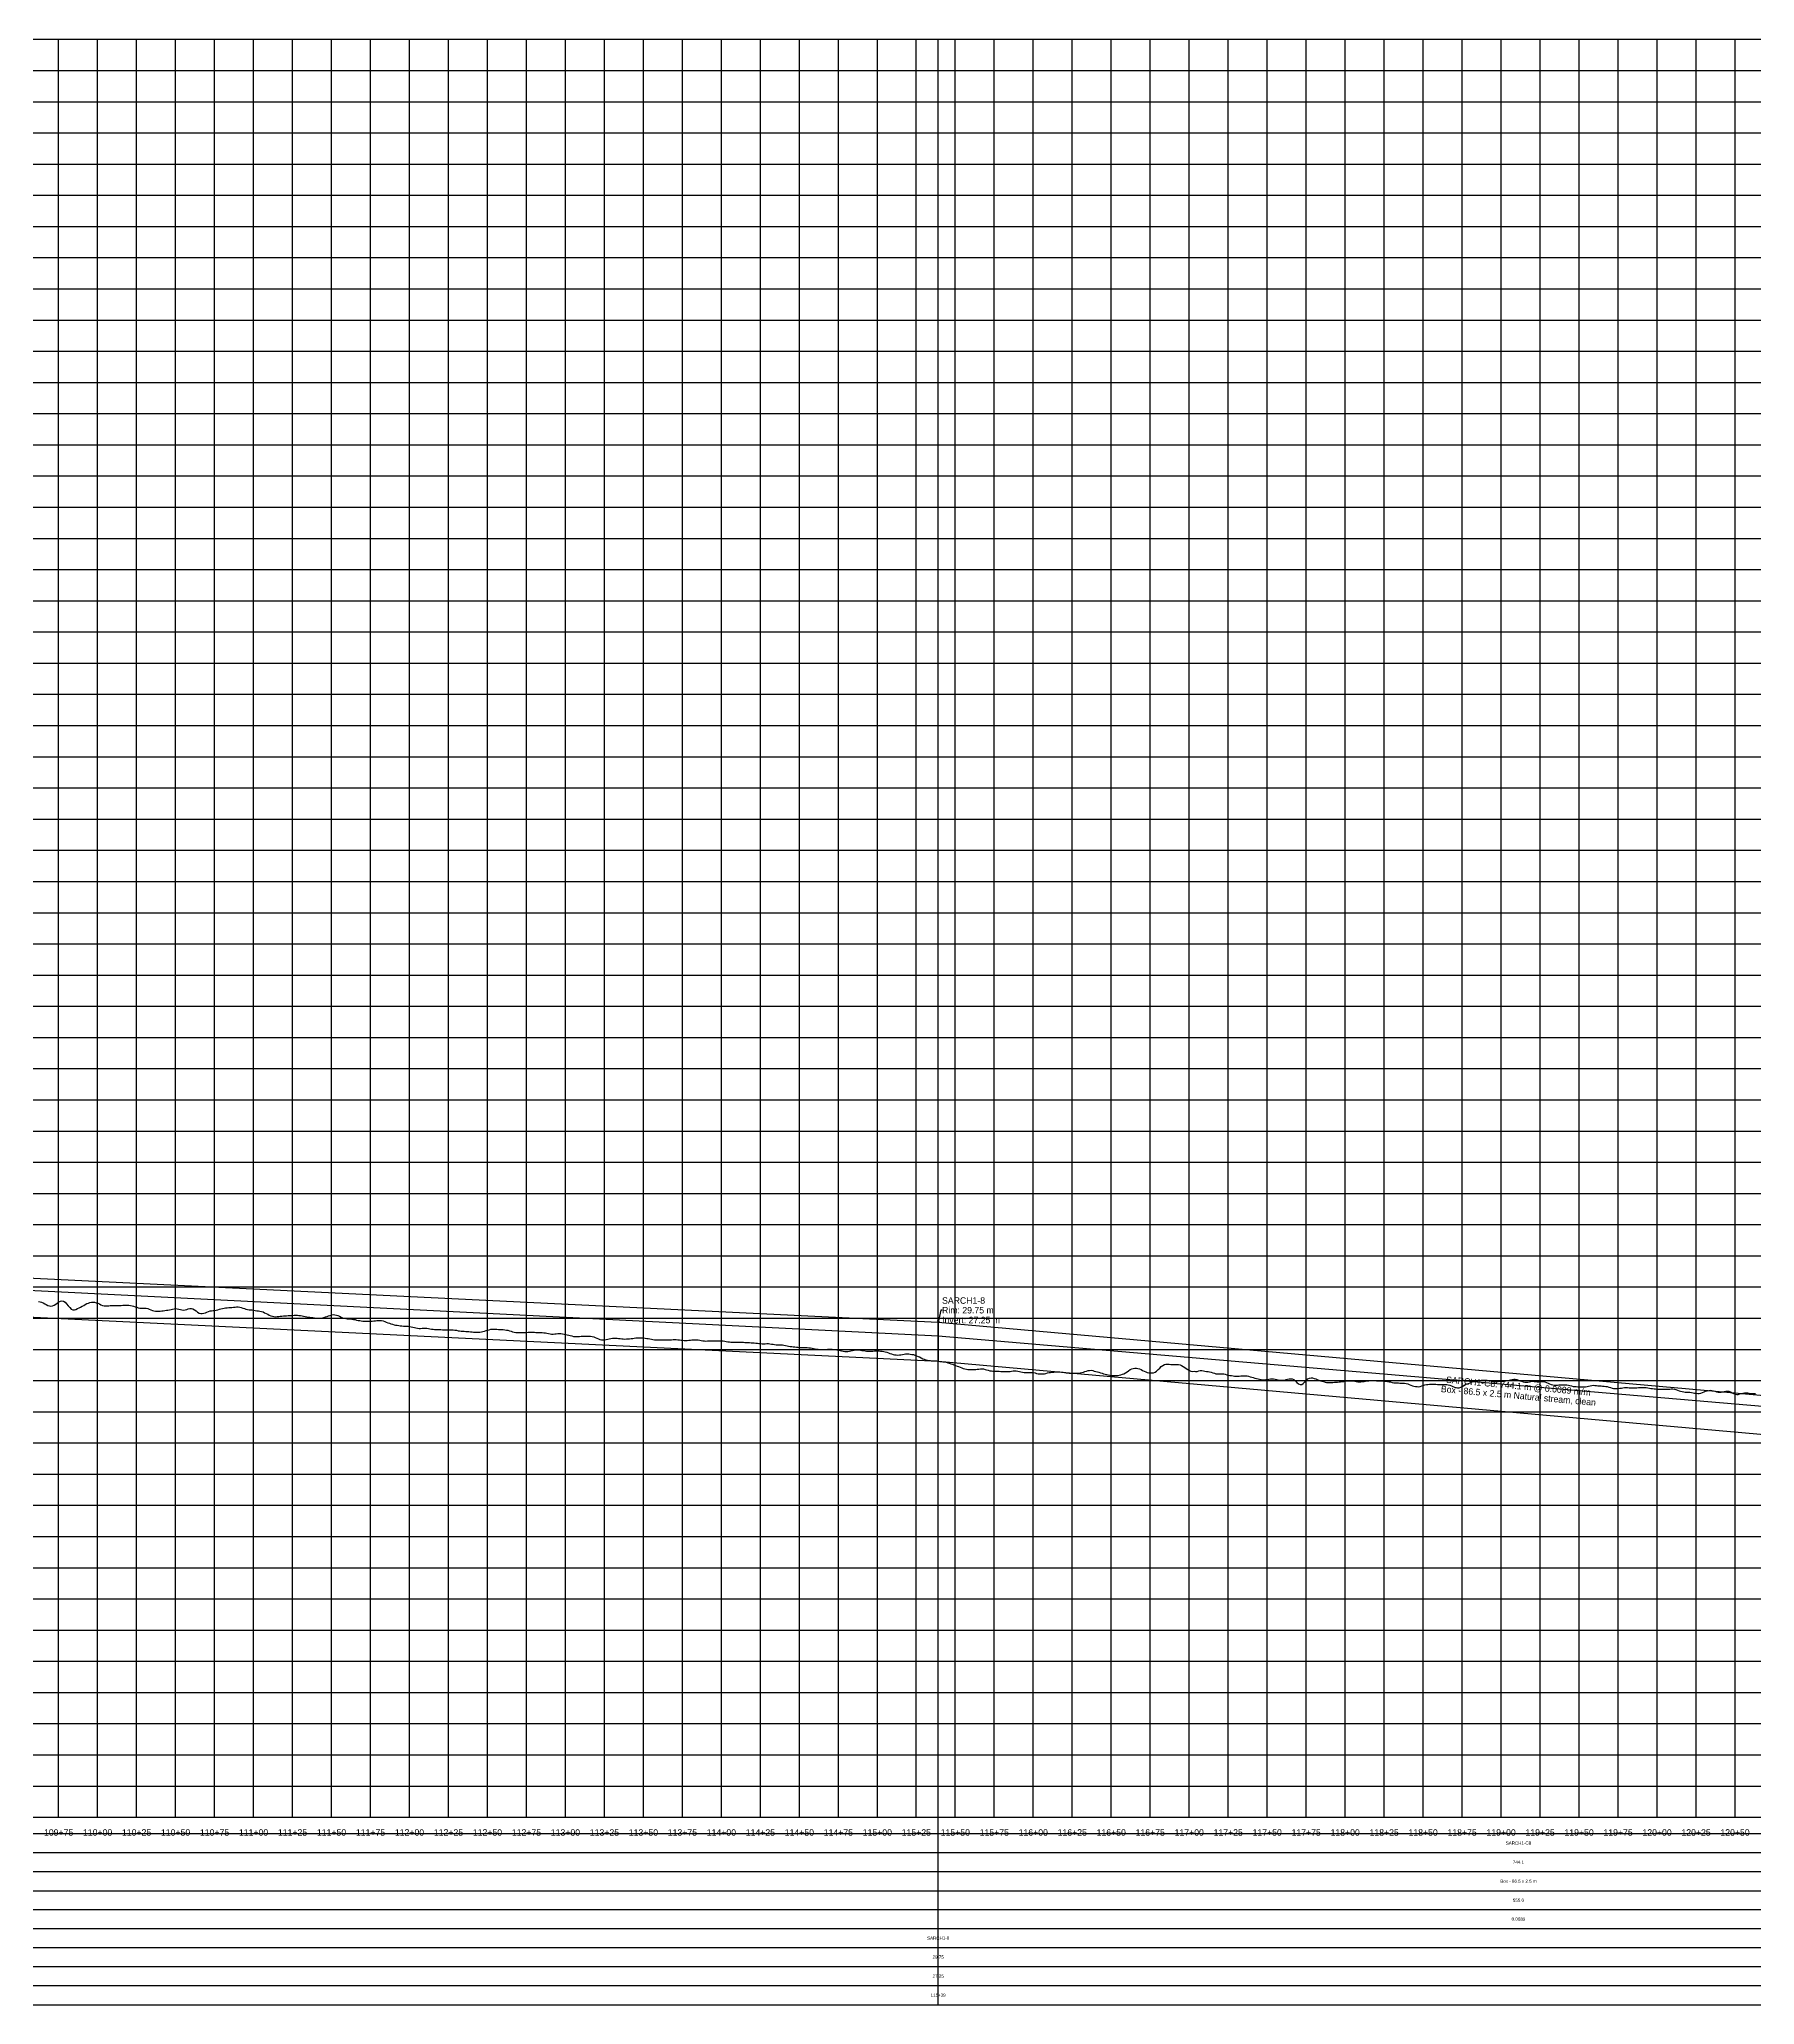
# Model space of a CAD drawing. Extents: x -64 to 17591, y -140 to 1126.
# Drawn here: x 10963 to 12063, y -140 to 1120 of the extents above; entities that cross this region are included whole.
import ezdxf
from ezdxf.enums import TextEntityAlignment as Align

# ---------------------------------------------------------------- set-up
doc = ezdxf.new("R2010")
doc.units = 0
for name, color, linetype in [('Annotation', 7, 'Continuous'), ('Annotation_Table', 254, 'Continuous'), ('Crown', 7, 'Continuous'), ('Grid', 254, 'Continuous'), ('Grid_Text', 7, 'Continuous'), ('Ground_Elevation', 3, 'Continuous'), ('Hydraulic_Grade', 5, 'Continuous'), ('Invert', 7, 'Continuous'), ('Structure', 7, 'Continuous')]:
    doc.layers.add(name, color=color, linetype=linetype)

msp = doc.modelspace()

# ---------------------------------------------------------------- linework, layer by layer
at = {"layer": 'Annotation', "color": 0}
msp.add_lwpolyline([(11541.5, 305.1), (11540.7, 305.1), (11539, 297.5)], dxfattribs=at)
msp.add_lwpolyline([(11539, 297.5), (11538.8, 298.4), (11539.6, 298.3)], close=True, dxfattribs=at)
at = {"layer": 'Annotation_Table', "color": 254}
for points in [[(11539, -140.2), (11539, 1120)], [(-25, -30.5), (17575, -30.5)], [(-25, -42.7), (17575, -42.7)], [(-25, -54.9), (17575, -54.9)], [(-25, -67.1), (17575, -67.1)], [(-25, -79.2), (17575, -79.2)], [(-25, -91.4), (17575, -91.4)], [(-25, -103.6), (17575, -103.6)], [(-25, -115.8), (17575, -115.8)], [(-25, -128), (17575, -128)], [(-25, -140.2), (17575, -140.2)]]:
    msp.add_lwpolyline(points, dxfattribs=at)
at = {"layer": 'Crown', "color": 0}
for points in [[(9865, 378.9), (11539, 297.5)], [(11539, 297.5), (11539, 297.5)], [(11539, 297.5), (12283.1, 231.3)]]:
    msp.add_lwpolyline(points, dxfattribs=at)
at = {"layer": 'Grid', "color": 254}
for points in [[(-25, 1120), (17575, 1120)], [(10975, -20), (10975, 1120)], [(11000, -20), (11000, 1120)], [(11025, -20), (11025, 1120)], [(11050, -20), (11050, 1120)], [(11075, -20), (11075, 1120)], [(11100, -20), (11100, 1120)], [(11125, -20), (11125, 1120)], [(11150, -20), (11150, 1120)], [(11175, -20), (11175, 1120)], [(11200, -20), (11200, 1120)], [(11225, -20), (11225, 1120)], [(11250, -20), (11250, 1120)], [(11275, -20), (11275, 1120)], [(11300, -20), (11300, 1120)], [(11325, -20), (11325, 1120)], [(11350, -20), (11350, 1120)], [(11375, -20), (11375, 1120)], [(11400, -20), (11400, 1120)], [(11425, -20), (11425, 1120)], [(11450, -20), (11450, 1120)], [(11475, -20), (11475, 1120)], [(11500, -20), (11500, 1120)], [(11525, -20), (11525, 1120)], [(11550, -20), (11550, 1120)], [(11575, -20), (11575, 1120)], [(11600, -20), (11600, 1120)], [(11625, -20), (11625, 1120)], [(11650, -20), (11650, 1120)], [(11675, -20), (11675, 1120)], [(11700, -20), (11700, 1120)], [(11725, -20), (11725, 1120)], [(11750, -20), (11750, 1120)], [(11775, -20), (11775, 1120)], [(11800, -20), (11800, 1120)], [(11825, -20), (11825, 1120)], [(11850, -20), (11850, 1120)], [(11875, -20), (11875, 1120)], [(11900, -20), (11900, 1120)], [(11925, -20), (11925, 1120)], [(11950, -20), (11950, 1120)], [(11975, -20), (11975, 1120)], [(12000, -20), (12000, 1120)], [(12025, -20), (12025, 1120)], [(12050, -20), (12050, 1120)], [(-25, 1100), (17575, 1100)], [(-25, 1080), (17575, 1080)], [(-25, 1060), (17575, 1060)], [(-25, 1040), (17575, 1040)], [(-25, 1020), (17575, 1020)], [(-25, 1000), (17575, 1000)], [(-25, 980), (17575, 980)], [(-25, 960), (17575, 960)], [(-25, 940), (17575, 940)], [(-25, 920), (17575, 920)], [(-25, 900), (17575, 900)], [(-25, 880), (17575, 880)], [(-25, 860), (17575, 860)], [(-25, 840), (17575, 840)], [(-25, 820), (17575, 820)], [(-25, 800), (17575, 800)], [(-25, 780), (17575, 780)], [(-25, 760), (17575, 760)], [(-25, 740), (17575, 740)], [(-25, 720), (17575, 720)], [(-25, 700), (17575, 700)], [(-25, 680), (17575, 680)], [(-25, 660), (17575, 660)], [(-25, 640), (17575, 640)], [(-25, 620), (17575, 620)], [(-25, 600), (17575, 600)], [(-25, 580), (17575, 580)], [(-25, 560), (17575, 560)], [(-25, 540), (17575, 540)], [(-25, 520), (17575, 520)], [(-25, 500), (17575, 500)], [(-25, 480), (17575, 480)], [(-25, 460), (17575, 460)], [(-25, 440), (17575, 440)], [(-25, 420), (17575, 420)], [(-25, 400), (17575, 400)], [(-25, 380), (17575, 380)], [(-25, 360), (17575, 360)], [(-25, 340), (17575, 340)], [(-25, 320), (17575, 320)], [(-25, 300), (17575, 300)], [(-25, 280), (17575, 280)], [(-25, 260), (17575, 260)], [(-25, 240), (17575, 240)], [(-25, 220), (17575, 220)], [(-25, 200), (17575, 200)], [(-25, 180), (17575, 180)], [(-25, 160), (17575, 160)], [(-25, 140), (17575, 140)], [(-25, 120), (17575, 120)], [(-25, 100), (17575, 100)], [(-25, 80), (17575, 80)], [(-25, 60), (17575, 60)], [(-25, 40), (17575, 40)], [(-25, 20), (17575, 20)], [(-25, 0), (17575, 0)], [(-25, -20), (17575, -20)]]:
    msp.add_lwpolyline(points, dxfattribs=at)
at = {"layer": 'Ground_Elevation', "color": 3}
msp.add_lwpolyline([(10962.1, 310.7), (10963.1, 310.5), (10964.1, 310.2), (10965.1, 309.8), (10966.1, 309.2), (10967.1, 308.7), (10968.1, 308.2), (10969.1, 307.8), (10970.1, 307.7), (10971.1, 307.9), (10972.1, 308.3), (10973.1, 308.9), (10974.1, 309.7), (10975.1, 310.5), (10976.1, 310.9), (10977.1, 311.1), (10978.1, 310.8), (10979.1, 310.2), (10980.1, 309.2), (10981.1, 308), (10982.1, 306.8), (10983.1, 305.8), (10984.1, 305.3), (10985.1, 305.3), (10986.1, 305.6), (10987.1, 306.1), (10988.1, 306.6), (10989.1, 307.1), (10990.1, 307.6), (10991.1, 308.2), (10992.1, 308.8), (10993.1, 309.3), (10994.1, 309.7), (10995.1, 310), (10996.1, 310.2), (10997.1, 310.3), (10998.1, 310.2), (10999.1, 309.9), (11000.1, 309.6), (11001.1, 309.1), (11002.1, 308.6), (11003.1, 308.2), (11004.1, 307.9), (11005.1, 307.8), (11006.1, 307.8), (11007.1, 308), (11008.1, 308.1), (11009.1, 308.2), (11010.1, 308.2), (11011.1, 308.2), (11012.1, 308.1), (11013.1, 308.1), (11014.1, 308.1), (11015.1, 308.2), (11016.1, 308.3), (11017.1, 308.4), (11018.1, 308.4), (11019.1, 308.4), (11020.1, 308.4), (11021.1, 308.2), (11022.1, 308), (11023.1, 307.7), (11024.1, 307.3), (11025.1, 307), (11026.1, 306.6), (11027.1, 306.4), (11028.1, 306.4), (11029.1, 306.5), (11030.1, 306.5), (11031.1, 306.4), (11032.1, 306.1), (11033.1, 305.8), (11034.1, 305.4), (11035.1, 305), (11036.1, 304.7), (11037.1, 304.5), (11038.1, 304.4), (11039.1, 304.4), (11040.1, 304.5), (11041.1, 304.6), (11042.1, 304.8), (11043.1, 304.9), (11044.1, 305.1), (11045.1, 305.2), (11046.1, 305.3), (11047.1, 305.6), (11048.1, 305.8), (11049.1, 306), (11050.1, 306.1), (11051.1, 306), (11052.1, 305.8), (11053.1, 305.5), (11054.1, 305.3), (11055.1, 305.2), (11056.1, 305.3), (11057.1, 305.5), (11058.1, 305.9), (11059.1, 306.1), (11060.1, 306.1), (11061.1, 305.9), (11062.1, 305.4), (11063.1, 304.7), (11064.1, 303.9), (11065.1, 303.2), (11066.1, 302.9), (11067.1, 302.9), (11068.1, 303.1), (11069.1, 303.5), (11070.1, 303.9), (11071.1, 304.3), (11072.1, 304.6), (11073.1, 304.8), (11074.1, 304.9), (11075.1, 305), (11076.1, 305.2), (11077.1, 305.4), (11078.1, 305.7), (11079.1, 305.9), (11080.1, 306.2), (11081.1, 306.4), (11082.1, 306.6), (11083.1, 306.7), (11084.1, 306.8), (11085.1, 306.9), (11086.1, 306.9), (11087.1, 307), (11088.1, 307.1), (11089.1, 307.2), (11090.1, 307.2), (11091.1, 307.1), (11092.1, 306.9), (11093.1, 306.5), (11094.1, 306.1), (11095.1, 305.8), (11096.1, 305.6), (11097.1, 305.4), (11098.1, 305.4), (11099.1, 305.3), (11100.1, 305.1), (11101.1, 304.9), (11102.1, 304.7), (11103.1, 304.6), (11104.1, 304.5), (11105.1, 304.3), (11106.1, 304), (11107.1, 303.5), (11108.1, 303), (11109.1, 302.5), (11110.1, 302), (11111.1, 301.5), (11112.1, 301.2), (11113.1, 301), (11114.1, 300.9), (11115.1, 301), (11116.1, 301.1), (11117.1, 301.2), (11118.1, 301.3), (11119.1, 301.4), (11120.1, 301.4), (11121.1, 301.5), (11122.1, 301.6), (11123.1, 301.7), (11124.1, 301.7), (11125.1, 301.8), (11126.1, 301.9), (11127.1, 301.9), (11128.1, 301.9), (11129.1, 301.8), (11130.1, 301.7), (11131.1, 301.5), (11132.1, 301.3), (11133.1, 301.1), (11134.1, 300.9), (11135.1, 300.7), (11136.1, 300.6), (11137.1, 300.5), (11138.1, 300.4), (11139.1, 300.2), (11140.1, 300.1), (11141.1, 300), (11142.1, 299.9), (11143.1, 300), (11144.1, 300.2), (11145.1, 300.5), (11146.1, 300.8), (11147.1, 301.1), (11148.1, 301.4), (11149.1, 301.8), (11150.1, 302.1), (11151.1, 302.3), (11152.1, 302.2), (11153.1, 302), (11154.1, 301.6), (11155.1, 301.2), (11156.1, 300.7), (11157.1, 300.2), (11158.1, 299.9), (11159.1, 299.8), (11160.1, 299.6), (11161.1, 299.5), (11162.1, 299.5), (11163.1, 299.4), (11164.1, 299.2), (11165.1, 299.1), (11166.1, 298.8), (11167.1, 298.6), (11168.1, 298.4), (11169.1, 298.2), (11170.1, 298.1), (11171.1, 298.1), (11172.1, 298.1), (11173.1, 298.1), (11174.1, 298.1), (11175.1, 298.1), (11176.1, 298.1), (11177.1, 298.2), (11178.1, 298.3), (11179.1, 298.4), (11180.1, 298.6), (11181.1, 298.6), (11182.1, 298.5), (11183.1, 298.2), (11184.1, 297.9), (11185.1, 297.5), (11186.1, 297.1), (11187.1, 296.7), (11188.1, 296.4), (11189.1, 296.1), (11190.1, 295.8), (11191.1, 295.6), (11192.1, 295.5), (11193.1, 295.3), (11194.1, 295.1), (11195.1, 295), (11196.1, 294.9), (11197.1, 294.8), (11198.1, 294.8), (11199.1, 294.8), (11200.1, 294.7), (11201.1, 294.5), (11202.1, 294.3), (11203.1, 294), (11204.1, 293.7), (11205.1, 293.5), (11206.1, 293.4), (11207.1, 293.4), (11208.1, 293.5), (11209.1, 293.5), (11210.1, 293.5), (11211.1, 293.5), (11212.1, 293.3), (11213.1, 293.2), (11214.1, 293), (11215.1, 292.9), (11216.1, 292.8), (11217.1, 292.8), (11218.1, 292.8), (11219.1, 292.8), (11220.1, 292.7), (11221.1, 292.6), (11222.1, 292.6), (11223.1, 292.5), (11224.1, 292.6), (11225.1, 292.6), (11226.1, 292.6), (11227.1, 292.6), (11228.1, 292.5), (11229.1, 292.4), (11230.1, 292.2), (11231.1, 291.9), (11232.1, 291.8), (11233.1, 291.6), (11234.1, 291.6), (11235.1, 291.6), (11236.1, 291.5), (11237.1, 291.5), (11238.1, 291.4), (11239.1, 291.3), (11240.1, 291.2), (11241.1, 291.1), (11242.1, 291.1), (11243.1, 291), (11244.1, 291.1), (11245.1, 291.1), (11246.1, 291.2), (11247.1, 291.4), (11248.1, 291.7), (11249.1, 292), (11250.1, 292.3), (11251.1, 292.6), (11252.1, 292.9), (11253.1, 293), (11254.1, 293), (11255.1, 293), (11256.1, 292.9), (11257.1, 292.8), (11258.1, 292.7), (11259.1, 292.7), (11260.1, 292.7), (11261.1, 292.6), (11262.1, 292.4), (11263.1, 292.2), (11264.1, 291.9), (11265.1, 291.6), (11266.1, 291.3), (11267.1, 291.1), (11268.1, 290.9), (11269.1, 290.8), (11270.1, 290.8), (11271.1, 290.8), (11272.1, 290.8), (11273.1, 290.8), (11274.1, 290.9), (11275.1, 290.9), (11276.1, 291), (11277.1, 291), (11278.1, 291.1), (11279.1, 291.1), (11280.1, 291), (11281.1, 290.9), (11282.1, 290.8), (11283.1, 290.7), (11284.1, 290.7), (11285.1, 290.7), (11286.1, 290.6), (11287.1, 290.5), (11288.1, 290.4), (11289.1, 290.1), (11290.1, 289.9), (11291.1, 289.8), (11292.1, 289.8), (11293.1, 289.9), (11294.1, 290), (11295.1, 290.1), (11296.1, 290.1), (11297.1, 290.1), (11298.1, 290), (11299.1, 289.8), (11300.1, 289.6), (11301.1, 289.4), (11302.1, 289.1), (11303.1, 288.8), (11304.1, 288.6), (11305.1, 288.3), (11306.1, 288.2), (11307.1, 288.2), (11308.1, 288.3), (11309.1, 288.3), (11310.1, 288.4), (11311.1, 288.4), (11312.1, 288.5), (11313.1, 288.5), (11314.1, 288.5), (11315.1, 288.5), (11316.1, 288.4), (11317.1, 288.2), (11318.1, 288), (11319.1, 287.6), (11320.1, 287.2), (11321.1, 286.8), (11322.1, 286.4), (11323.1, 286.2), (11324.1, 286.1), (11325.1, 286.2), (11326.1, 286.4), (11327.1, 286.6), (11328.1, 286.8), (11329.1, 287), (11330.1, 287.1), (11331.1, 287.1), (11332.1, 287.1), (11333.1, 287.1), (11334.1, 287), (11335.1, 286.9), (11336.1, 286.8), (11337.1, 286.7), (11338.1, 286.6), (11339.1, 286.7), (11340.1, 286.7), (11341.1, 286.8), (11342.1, 286.9), (11343.1, 287), (11344.1, 287.2), (11345.1, 287.3), (11346.1, 287.4), (11347.1, 287.4), (11348.1, 287.4), (11349.1, 287.4), (11350.1, 287.3), (11351.1, 287.1), (11352.1, 287), (11353.1, 286.9), (11354.1, 286.7), (11355.1, 286.6), (11356.1, 286.4), (11357.1, 286.2), (11358.1, 286.1), (11359.1, 286.1), (11360.1, 286.2), (11361.1, 286.2), (11362.1, 286.2), (11363.1, 286.1), (11364.1, 286), (11365.1, 286), (11366.1, 286), (11367.1, 286.1), (11368.1, 286.2), (11369.1, 286.3), (11370.1, 286.4), (11371.1, 286.3), (11372.1, 286.2), (11373.1, 286.1), (11374.1, 285.9), (11375.1, 285.8), (11376.1, 285.7), (11377.1, 285.7), (11378.1, 285.7), (11379.1, 285.8), (11380.1, 285.9), (11381.1, 286.1), (11382.1, 286.2), (11383.1, 286.2), (11384.1, 286.1), (11385.1, 286), (11386.1, 285.8), (11387.1, 285.6), (11388.1, 285.5), (11389.1, 285.4), (11390.1, 285.3), (11391.1, 285.4), (11392.1, 285.4), (11393.1, 285.4), (11394.1, 285.4), (11395.1, 285.4), (11396.1, 285.5), (11397.1, 285.5), (11398.1, 285.5), (11399.1, 285.5), (11400.1, 285.5), (11401.1, 285.4), (11402.1, 285.2), (11403.1, 285.1), (11404.1, 284.9), (11405.1, 284.8), (11406.1, 284.7), (11407.1, 284.7), (11408.1, 284.6), (11409.1, 284.6), (11410.1, 284.6), (11411.1, 284.6), (11412.1, 284.6), (11413.1, 284.5), (11414.1, 284.5), (11415.1, 284.4), (11416.1, 284.4), (11417.1, 284.3), (11418.1, 284.3), (11419.1, 284.2), (11420.1, 284.2), (11421.1, 284.1), (11422.1, 284), (11423.1, 283.9), (11424.1, 283.8), (11425.1, 283.7), (11426.1, 283.6), (11427.1, 283.6), (11428.1, 283.6), (11429.1, 283.7), (11430.1, 283.7), (11431.1, 283.6), (11432.1, 283.4), (11433.1, 283.3), (11434.1, 283.1), (11435.1, 282.9), (11436.1, 282.9), (11437.1, 282.8), (11438.1, 282.8), (11439.1, 282.8), (11440.1, 282.7), (11441.1, 282.5), (11442.1, 282.3), (11443.1, 282.1), (11444.1, 281.9), (11445.1, 281.8), (11446.1, 281.7), (11447.1, 281.6), (11448.1, 281.4), (11449.1, 281.3), (11450.1, 281.2), (11451.1, 281.2), (11452.1, 281.2), (11453.1, 281.2), (11454.1, 281.2), (11455.1, 281.1), (11456.1, 281), (11457.1, 280.9), (11458.1, 280.7), (11459.1, 280.5), (11460.1, 280.4), (11461.1, 280.2), (11462.1, 280.1), (11463.1, 280), (11464.1, 279.9), (11465.1, 279.9), (11466.1, 279.9), (11467.1, 280), (11468.1, 280.1), (11469.1, 280.1), (11470.1, 280.1), (11471.1, 280.1), (11472.1, 280), (11473.1, 279.8), (11474.1, 279.7), (11475.1, 279.5), (11476.1, 279.2), (11477.1, 279), (11478.1, 278.9), (11479.1, 278.7), (11480.1, 278.7), (11481.1, 278.7), (11482.1, 278.9), (11483.1, 279.1), (11484.1, 279.3), (11485.1, 279.5), (11486.1, 279.7), (11487.1, 279.7), (11488.1, 279.6), (11489.1, 279.5), (11490.1, 279.3), (11491.1, 279.2), (11492.1, 279), (11493.1, 278.9), (11494.1, 278.9), (11495.1, 278.9), (11496.1, 278.9), (11497.1, 278.9), (11498.1, 279), (11499.1, 279), (11500.1, 279), (11501.1, 279), (11502.1, 278.9), (11503.1, 278.8), (11504.1, 278.6), (11505.1, 278.4), (11506.1, 278.1), (11507.1, 277.7), (11508.1, 277.4), (11509.1, 277.1), (11510.1, 276.8), (11511.1, 276.5), (11512.1, 276.4), (11513.1, 276.3), (11514.1, 276.4), (11515.1, 276.5), (11516.1, 276.7), (11517.1, 276.9), (11518.1, 277.2), (11519.1, 277.2), (11520.1, 277.2), (11521.1, 277), (11522.1, 276.8), (11523.1, 276.6), (11524.1, 276.2), (11525.1, 275.9), (11526.1, 275.5), (11527.1, 275.1), (11528.1, 274.6), (11529.1, 274), (11530.1, 273.6), (11531.1, 273.2), (11532.1, 273), (11533.1, 272.9), (11534.1, 272.8), (11535.1, 272.7), (11536.1, 272.7), (11537.1, 272.6), (11538.1, 272.6), (11539.1, 272.4), (11540.1, 272.3), (11541.1, 272.2), (11542.1, 272.1), (11543.1, 271.9), (11544.1, 271.7), (11545.1, 271.4), (11546.1, 271.1), (11547.1, 270.7), (11548.1, 270.4), (11549.1, 270.1), (11550.1, 269.7), (11551.1, 269.3), (11552.1, 269), (11553.1, 268.6), (11554.1, 268.1), (11555.1, 267.8), (11556.1, 267.5), (11557.1, 267.3), (11558.1, 267.1), (11559.1, 267), (11560.1, 267), (11561.1, 267), (11562.1, 267), (11563.1, 267.1), (11564.1, 267.2), (11565.1, 267.3), (11566.1, 267.4), (11567.1, 267.5), (11568.1, 267.4), (11569.1, 267.1), (11570.1, 266.9), (11571.1, 266.6), (11572.1, 266.3), (11573.1, 266.2), (11574.1, 266.1), (11575.1, 266.1), (11576.1, 266.1), (11577.1, 266.1), (11578.1, 266), (11579.1, 265.9), (11580.1, 265.8), (11581.1, 265.8), (11582.1, 265.7), (11583.1, 265.7), (11584.1, 265.8), (11585.1, 265.9), (11586.1, 266.1), (11587.1, 266.2), (11588.1, 266.2), (11589.1, 266.2), (11590.1, 266), (11591.1, 265.8), (11592.1, 265.6), (11593.1, 265.4), (11594.1, 265.2), (11595.1, 265.2), (11596.1, 265.2), (11597.1, 265.2), (11598.1, 265.2), (11599.1, 265.2), (11600.1, 265.1), (11601.1, 264.9), (11602.1, 264.6), (11603.1, 264.4), (11604.1, 264.2), (11605.1, 264.2), (11606.1, 264.2), (11607.1, 264.4), (11608.1, 264.6), (11609.1, 264.9), (11610.1, 265.1), (11611.1, 265.2), (11612.1, 265.3), (11613.1, 265.4), (11614.1, 265.5), (11615.1, 265.5), (11616.1, 265.5), (11617.1, 265.5), (11618.1, 265.4), (11619.1, 265.3), (11620.1, 265.1), (11621.1, 265), (11622.1, 264.9), (11623.1, 264.8), (11624.1, 264.8), (11625.1, 264.8), (11626.1, 264.8), (11627.1, 264.8), (11628.1, 264.8), (11629.1, 264.8), (11630.1, 264.9), (11631.1, 265.1), (11632.1, 265.4), (11633.1, 265.8), (11634.1, 266.1), (11635.1, 266.4), (11636.1, 266.5), (11637.1, 266.6), (11638.1, 266.4), (11639.1, 266.1), (11640.1, 265.8), (11641.1, 265.5), (11642.1, 265.3), (11643.1, 265), (11644.1, 264.7), (11645.1, 264.4), (11646.1, 264.1), (11647.1, 263.9), (11648.1, 263.6), (11649.1, 263.4), (11650.1, 263.2), (11651.1, 263.2), (11652.1, 263.2), (11653.1, 263.2), (11654.1, 263.3), (11655.1, 263.5), (11656.1, 263.7), (11657.1, 264), (11658.1, 264.3), (11659.1, 264.9), (11660.1, 265.6), (11661.1, 266.3), (11662.1, 267), (11663.1, 267.5), (11664.1, 267.8), (11665.1, 267.9), (11666.1, 267.9), (11667.1, 267.8), (11668.1, 267.4), (11669.1, 267), (11670.1, 266.5), (11671.1, 266), (11672.1, 265.5), (11673.1, 265.2), (11674.1, 265), (11675.1, 264.9), (11676.1, 264.9), (11677.1, 265), (11678.1, 265.3), (11679.1, 266), (11680.1, 267), (11681.1, 268), (11682.1, 268.9), (11683.1, 269.6), (11684.1, 270.2), (11685.1, 270.5), (11686.1, 270.4), (11687.1, 270.4), (11688.1, 270.3), (11689.1, 270.2), (11690.1, 270.2), (11691.1, 270.2), (11692.1, 270.3), (11693.1, 270.2), (11694.1, 270.1), (11695.1, 269.7), (11696.1, 269.1), (11697.1, 268.4), (11698.1, 267.7), (11699.1, 267), (11700.1, 266.5), (11701.1, 266.1), (11702.1, 265.9), (11703.1, 266), (11704.1, 265.9), (11705.1, 265.9), (11706.1, 266.2), (11707.1, 266.5), (11708.1, 266.4), (11709.1, 266.2), (11710.1, 266.1), (11711.1, 265.9), (11712.1, 265.8), (11713.1, 265.6), (11714.1, 265.3), (11715.1, 265), (11716.1, 264.7), (11717.1, 264.4), (11718.1, 264.2), (11719.1, 264.2), (11720.1, 264.2), (11721.1, 264.2), (11722.1, 264.3), (11723.1, 264.1), (11724.1, 263.7), (11725.1, 263.4), (11726.1, 263.3), (11727.1, 263.2), (11728.1, 263.1), (11729.1, 262.9), (11730.1, 262.8), (11731.1, 262.8), (11732.1, 262.9), (11733.1, 263), (11734.1, 263.1), (11735.1, 263.1), (11736.1, 263.1), (11737.1, 263), (11738.1, 262.8), (11739.1, 262.4), (11740.1, 262.1), (11741.1, 261.9), (11742.1, 261.6), (11743.1, 261.4), (11744.1, 261.1), (11745.1, 260.9), (11746.1, 260.7), (11747.1, 260.5), (11748.1, 260.5), (11749.1, 260.6), (11750.1, 260.7), (11751.1, 260.9), (11752.1, 261), (11753.1, 261.1), (11754.1, 261.1), (11755.1, 260.9), (11756.1, 260.7), (11757.1, 260.5), (11758.1, 260.3), (11759.1, 260.2), (11760.1, 260.2), (11761.1, 260.3), (11762.1, 260.6), (11763.1, 260.8), (11764.1, 261), (11765.1, 261.1), (11766.1, 261), (11767.1, 260.6), (11768.1, 259.8), (11769.1, 258.8), (11770.1, 257.9), (11771.1, 257.4), (11772.1, 257.5), (11773.1, 258.1), (11774.1, 259.1), (11775.1, 260.1), (11776.1, 261), (11777.1, 261.6), (11778.1, 261.8), (11779.1, 261.7), (11780.1, 261.4), (11781.1, 261), (11782.1, 260.6), (11783.1, 260.2), (11784.1, 259.9), (11785.1, 259.6), (11786.1, 259.3), (11787.1, 259), (11788.1, 258.8), (11789.1, 258.8), (11790.1, 258.8), (11791.1, 258.8), (11792.1, 258.8), (11793.1, 258.9), (11794.1, 258.9), (11795.1, 259), (11796.1, 259.1), (11797.1, 259.2), (11798.1, 259.3), (11799.1, 259.4), (11800.1, 259.6), (11801.1, 259.8), (11802.1, 259.9), (11803.1, 259.9), (11804.1, 259.9), (11805.1, 259.8), (11806.1, 259.6), (11807.1, 259.4), (11808.1, 259.2), (11809.1, 259.1), (11810.1, 259.1), (11811.1, 259.3), (11812.1, 259.4), (11813.1, 259.6), (11814.1, 259.8), (11815.1, 259.9), (11816.1, 260.1), (11817.1, 260.1), (11818.1, 260.1), (11819.1, 260), (11820.1, 259.9), (11821.1, 259.8), (11822.1, 259.8), (11823.1, 259.8), (11824.1, 259.8), (11825.1, 259.7), (11826.1, 259.5), (11827.1, 259.4), (11828.1, 259.2), (11829.1, 259.1), (11830.1, 258.8), (11831.1, 258.6), (11832.1, 258.6), (11833.1, 258.5), (11834.1, 258.5), (11835.1, 258.4), (11836.1, 258.3), (11837.1, 258.3), (11838.1, 258.3), (11839.1, 258.2), (11840.1, 257.9), (11841.1, 257.5), (11842.1, 257.1), (11843.1, 256.6), (11844.1, 256.3), (11845.1, 256.2), (11846.1, 256.1), (11847.1, 256), (11848.1, 256.1), (11849.1, 256.5), (11850.1, 256.9), (11851.1, 257.2), (11852.1, 257.4), (11853.1, 257.5), (11854.1, 257.6), (11855.1, 257.7), (11856.1, 257.7), (11857.1, 257.6), (11858.1, 257.6), (11859.1, 257.5), (11860.1, 257.5), (11861.1, 257.4), (11862.1, 257.4), (11863.1, 257.5), (11864.1, 257.5), (11865.1, 257.5), (11866.1, 257.3), (11867.1, 257), (11868.1, 256.6), (11869.1, 256.2), (11870.1, 255.8), (11871.1, 255.5), (11872.1, 255.3), (11873.1, 255.4), (11874.1, 255.7), (11875.1, 256.2), (11876.1, 256.8), (11877.1, 257.4), (11878.1, 257.8), (11879.1, 258.2), (11880.1, 258.6), (11881.1, 259), (11882.1, 259.3), (11883.1, 259.5), (11884.1, 259.7), (11885.1, 259.9), (11886.1, 260.1), (11887.1, 260.3), (11888.1, 260.3), (11889.1, 260.2), (11890.1, 260.2), (11891.1, 260.2), (11892.1, 260.1), (11893.1, 259.8), (11894.1, 259.5), (11895.1, 259.2), (11896.1, 259.2), (11897.1, 259.3), (11898.1, 259.4), (11899.1, 259.5), (11900.1, 259.7), (11901.1, 259.8), (11902.1, 259.9), (11903.1, 259.9), (11904.1, 260.1), (11905.1, 260.3), (11906.1, 260.4), (11907.1, 260.6), (11908.1, 260.8), (11909.1, 260.9), (11910.1, 260.7), (11911.1, 260.3), (11912.1, 259.9), (11913.1, 259.5), (11914.1, 259.2), (11915.1, 259), (11916.1, 258.9), (11917.1, 259), (11918.1, 259.2), (11919.1, 259.4), (11920.1, 259.5), (11921.1, 259.4), (11922.1, 259.3), (11923.1, 259.2), (11924.1, 259.2), (11925.1, 259.3), (11926.1, 259.4), (11927.1, 259.3), (11928.1, 259.1), (11929.1, 258.8), (11930.1, 258.3), (11931.1, 257.9), (11932.1, 257.5), (11933.1, 257.2), (11934.1, 257.1), (11935.1, 257.1), (11936.1, 257.1), (11937.1, 257.2), (11938.1, 257.3), (11939.1, 257.3), (11940.1, 257.3), (11941.1, 257.3), (11942.1, 257.2), (11943.1, 257.1), (11944.1, 256.8), (11945.1, 256.5), (11946.1, 256.2), (11947.1, 256.1), (11948.1, 256.1), (11949.1, 256), (11950.1, 256), (11951.1, 256), (11952.1, 256), (11953.1, 256), (11954.1, 256), (11955.1, 256.2), (11956.1, 256.4), (11957.1, 256.7), (11958.1, 256.9), (11959.1, 257), (11960.1, 256.9), (11961.1, 256.8), (11962.1, 256.7), (11963.1, 256.6), (11964.1, 256.5), (11965.1, 256.4), (11966.1, 256.3), (11967.1, 256.2), (11968.1, 256.1), (11969.1, 255.8), (11970.1, 255.5), (11971.1, 255.2), (11972.1, 255), (11973.1, 255), (11974.1, 255), (11975.1, 255), (11976.1, 255.1), (11977.1, 255.2), (11978.1, 255.4), (11979.1, 255.5), (11980.1, 255.5), (11981.1, 255.5), (11982.1, 255.4), (11983.1, 255.4), (11984.1, 255.4), (11985.1, 255.4), (11986.1, 255.4), (11987.1, 255.4), (11988.1, 255.5), (11989.1, 255.5), (11990.1, 255.5), (11991.1, 255.6), (11992.1, 255.6), (11993.1, 255.5), (11994.1, 255.4), (11995.1, 255.2), (11996.1, 255), (11997.1, 254.8), (11998.1, 254.7), (11999.1, 254.6), (12000.1, 254.5), (12001.1, 254.5), (12002.1, 254.5), (12003.1, 254.5), (12004.1, 254.4), (12005.1, 254.4), (12006.1, 254.4), (12007.1, 254.4), (12008.1, 254.5), (12009.1, 254.6), (12010.1, 254.6), (12011.1, 254.5), (12012.1, 254.3), (12013.1, 253.9), (12014.1, 253.5), (12015.1, 253.2), (12016.1, 252.9), (12017.1, 252.7), (12018.1, 252.6), (12019.1, 252.6), (12020.1, 252.6), (12021.1, 252.6), (12022.1, 252.4), (12023.1, 252.2), (12024.1, 251.9), (12025.1, 251.8), (12026.1, 251.7), (12027.1, 251.7), (12028.1, 251.9), (12029.1, 252.3), (12030.1, 252.7), (12031.1, 253.2), (12032.1, 253.5), (12033.1, 253.7), (12034.1, 253.8), (12035.1, 253.6), (12036.1, 253.4), (12037.1, 253.2), (12038.1, 252.8), (12039.1, 252.6), (12040.1, 252.5), (12041.1, 252.6), (12042.1, 252.8), (12043.1, 253), (12044.1, 253.1), (12045.1, 253.2), (12046.1, 253.1), (12047.1, 252.7), (12048.1, 252.2), (12049.1, 251.7), (12050.1, 251.3), (12051.1, 251.1), (12052.1, 251.1), (12053.1, 251.4), (12054.1, 251.7), (12055.1, 252), (12056.1, 252.2), (12057.1, 252.2), (12058.1, 252.1), (12059.1, 251.9), (12060.1, 251.7), (12061.1, 251.6), (12062.1, 251.6), (12063.1, 251.6)], dxfattribs=at)
at = {"layer": 'Hydraulic_Grade', "color": 5}
for points in [[(9865, 372.6), (11539, 288.6)], [(11539, 288.6), (11539, 288.6)], [(11539, 288.6), (12283.1, 225.1)]]:
    msp.add_lwpolyline(points, dxfattribs=at)
at = {"layer": 'Invert', "color": 0}
for points in [[(9865, 353.9), (11539, 272.5)], [(11539, 272.5), (11539, 272.5)], [(11539, 272.5), (12283.1, 206.3)]]:
    msp.add_lwpolyline(points, dxfattribs=at)
at = {"layer": 'Structure', "color": 0}
msp.add_lwpolyline([(11539, 297.5), (11539, 272.5)], dxfattribs=at)
msp.add_lwpolyline([(11539, 297.5), (11539, 272.5)], dxfattribs=at)

# ---------------------------------------------------------------- texts
at = {"layer": 'Annotation', "color": 0}
for s, height, p in [('SARCH1-8', 4.17, (11541.5, 311.3)), ('Rim: 29.75 m', 4.167, (11541.5, 305.1)), ('Invert: 27.25 m', 4.167, (11541.5, 298.8))]:
    msp.add_text(s, height=height, dxfattribs=at).set_placement(p, align=Align.MIDDLE_LEFT)
for s, p in [('Box - 86.5 x 2.5 m Natural stream, clean', (11911.1, 250.3)), ('SARCH1-C8: 744.1 m @ 0.0089 m/m', (11911.1, 256.5))]:
    msp.add_text(s, height=4.167, rotation=354.9214, dxfattribs=at).set_placement(p, align=Align.MIDDLE_CENTER)
at = {"layer": 'Annotation_Table', "color": 0}
for s, height, p in [('SARCH1-C8', 2.08, (11911.1, -36.6)), ('744.1', 2.08, (11911.1, -48.8)), ('Box - 86.5 x 2.5 m', 2.083, (11911.1, -61)), ('555.0', 2.08, (11911.1, -73.2)), ('0.0089', 2.08, (11911.1, -85.3)), ('SARCH1-8', 2.08, (11539, -97.5)), ('29.75', 2.08, (11539, -109.7)), ('27.25', 2.08, (11539, -121.9)), ('115+39', 2.08, (11539, -134.1))]:
    msp.add_text(s, height=height, dxfattribs=at).set_placement(p, align=Align.MIDDLE_CENTER)
at = {"layer": 'Grid_Text', "color": 0}
for s, p in [('109+75', (10975, -27.7)), ('110+00', (11000, -27.7)), ('110+25', (11025, -27.7)), ('110+50', (11050, -27.7)), ('110+75', (11075, -27.7)), ('111+00', (11100, -27.7)), ('111+25', (11125, -27.7)), ('111+50', (11150, -27.7)), ('111+75', (11175, -27.7)), ('112+00', (11200, -27.7)), ('112+25', (11225, -27.7)), ('112+50', (11250, -27.7)), ('112+75', (11275, -27.7)), ('113+00', (11300, -27.7)), ('113+25', (11325, -27.7)), ('113+50', (11350, -27.7)), ('113+75', (11375, -27.7)), ('114+00', (11400, -27.7)), ('114+25', (11425, -27.7)), ('114+50', (11450, -27.7)), ('114+75', (11475, -27.7)), ('115+00', (11500, -27.7)), ('115+25', (11525, -27.7)), ('115+50', (11550, -27.7)), ('115+75', (11575, -27.7)), ('116+00', (11600, -27.7)), ('116+25', (11625, -27.7)), ('116+50', (11650, -27.7)), ('116+75', (11675, -27.7)), ('117+00', (11700, -27.7)), ('117+25', (11725, -27.7)), ('117+50', (11750, -27.7)), ('117+75', (11775, -27.7)), ('118+00', (11800, -27.7)), ('118+25', (11825, -27.7)), ('118+50', (11850, -27.7)), ('118+75', (11875, -27.7)), ('119+00', (11900, -27.7)), ('119+25', (11925, -27.7)), ('119+50', (11950, -27.7)), ('119+75', (11975, -27.7)), ('120+00', (12000, -27.7)), ('120+25', (12025, -27.7)), ('120+50', (12050, -27.7))]:
    msp.add_text(s, height=4.17, dxfattribs=at).set_placement(p, align=Align.TOP_CENTER)

doc.saveas('drawing.dxf')
